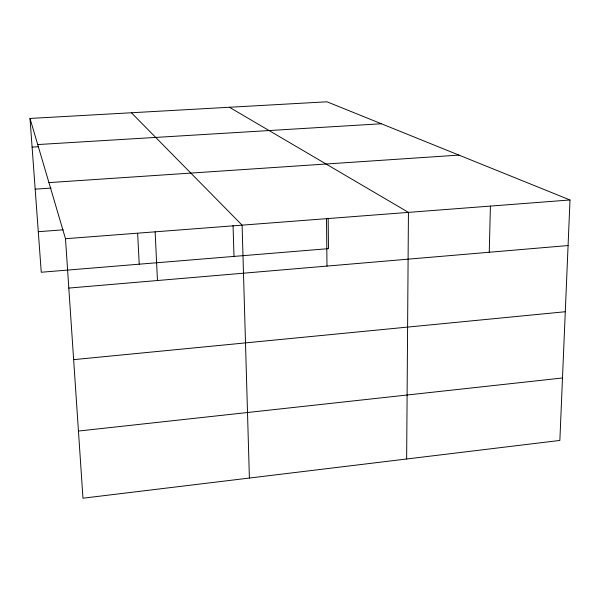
<?xml version="1.0" encoding="UTF-8"?>
<svg xmlns="http://www.w3.org/2000/svg" width="600" height="600" viewBox="0 0 600 600"><rect width="100%" height="100%" fill="white"/><g stroke="black" fill="none" stroke-linecap="round" stroke-linejoin="round"><path stroke-width="0.9" d="M406.643 458.993L408.442 212.377L229.41 107.265M489.255 252.255L490.41 206.085M570 199.972L559.86 440.438L82.972 498.202L65.49 238.71L30 118.44L326.993 101.797L570 199.972L65.49 238.71M78.45 431.048L562.493 377.978M73.635 359.64L565.283 311.737M68.82 288.075L568.08 245.542M38.287 231.697L63.21 229.822M35.175 189.157L51.023 188.078M48.938 182.61L458.94 155.1M37.71 144.562L381.36 123.757M32.1 147.113L38.565 146.722M131.407 112.755L242.1 225.15L249.39 478.043M30 118.44L41.258 272.243L328.478 248.647L328.17 218.197M137.64 233.542L139.222 264.195M155.137 231.825L157.462 280.522M233.048 225.495L234 256.41M326.498 218.67L326.993 266.077"/></g></svg>
